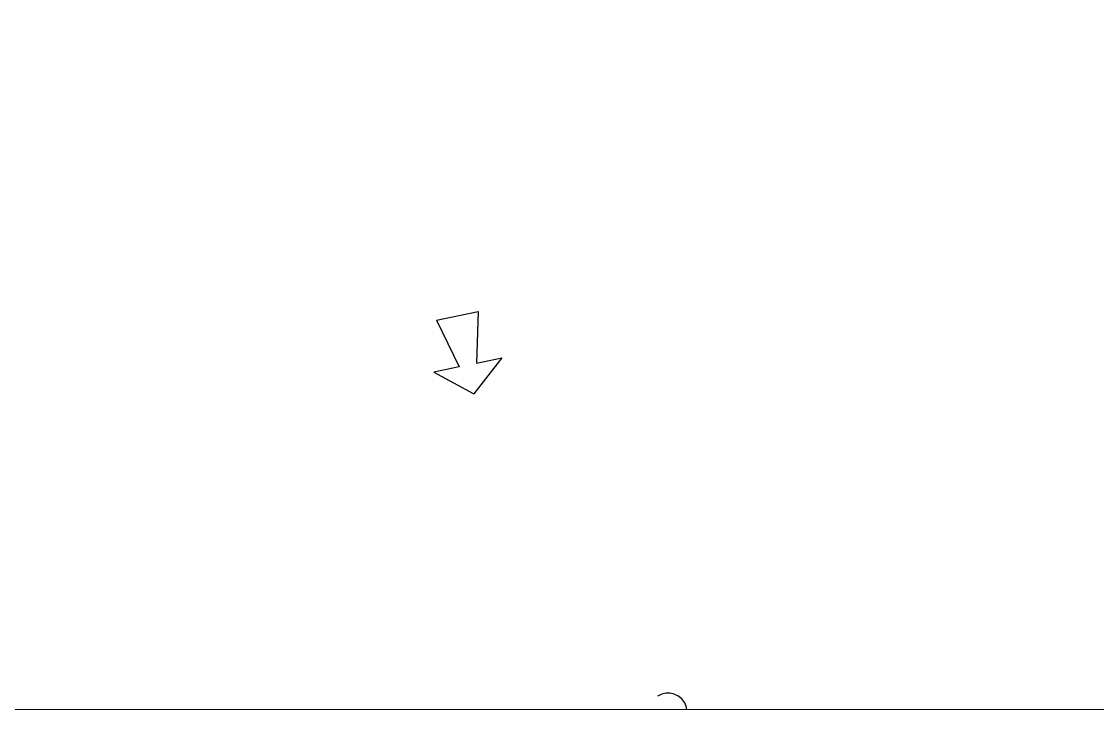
# Model space of a CAD drawing. Header units: metres. Extents: x 224428 to 224546, y 3642200 to 3642336.
# Drawn here: x 224477.42 to 224505.6, y 3642199.97 to 3642217.99 of the extents above; entities that cross this region are included whole.
import ezdxf

# ---------------------------------------------------------------- set-up
doc = ezdxf.new("R2010")
doc.units = ezdxf.units.M
doc.header["$MEASUREMENT"] = 0
doc.linetypes.add('Eixos TRI-312-Part4$0$DASHDOTX2', pattern=[2, 1, -0.5, 0, -0.5])
doc.layers.add('Cartografia$0$BHATCH', color=6, linetype='Continuous', lineweight=5)
doc.layers.add('Eixos TRI-312-Part4$0$AXIS_TRR', color=1, linetype='Eixos TRI-312-Part4$0$DASHDOTX2')
doc.layers.add('TEXTO', color=7, linetype='Continuous')

msp = doc.modelspace()

# ---------------------------------------------------------------- linework, layer by layer
at = {"layer": 'Cartografia$0$BHATCH', "color": 1, "linetype": 'ByBlock'}
msp.add_lwpolyline([(224428.3514, 3642335.906), (224545.5433, 3642335.906), (224545.5433, 3642199.9659), (224428.3514, 3642199.9659)], close=True, dxfattribs=at)
at = {"layer": 'Eixos TRI-312-Part4$0$AXIS_TRR'}
msp.add_arc((224494.3534, 3642199.8934), 0.5, 8.34284, 171.65716, dxfattribs=at)
at = {"layer": 'TEXTO', "linetype": 'Continuous'}
for p, q in [((224488.2923, 3642210.1665), (224489.3807, 3642210.3961)), ((224488.2923, 3642210.1665), (224488.8805, 3642208.9402)), ((224489.3807, 3642210.3961), (224489.3379, 3642209.0367)), ((224490.0004, 3642209.1765), (224489.2689, 3642208.2317)), ((224489.3379, 3642209.0367), (224490.0004, 3642209.1765)), ((224488.8805, 3642208.9402), (224488.218, 3642208.8005)), ((224488.218, 3642208.8005), (224489.2689, 3642208.2317))]:
    msp.add_line(p, q, dxfattribs=at)

doc.saveas('drawing.dxf')
